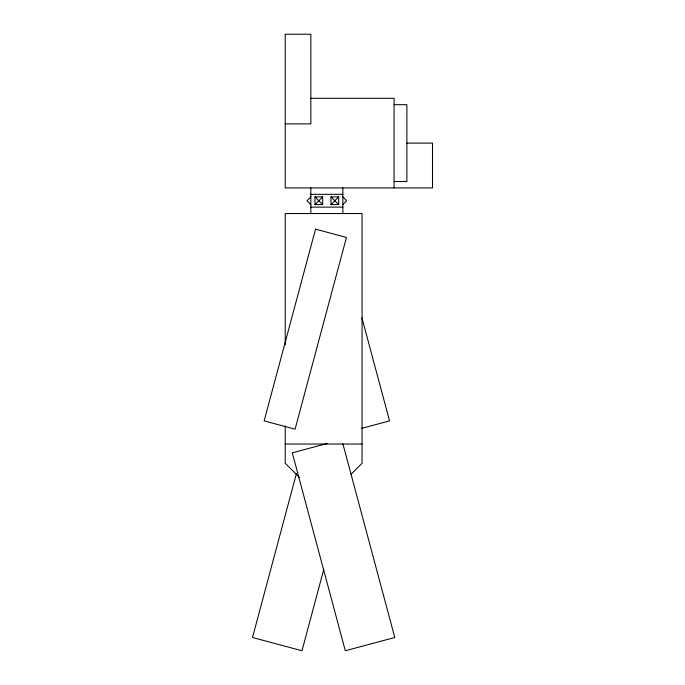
<?xml version="1.0" encoding="UTF-8"?>
<svg xmlns="http://www.w3.org/2000/svg" width="685" height="685" viewBox="0 0 685 685"><rect width="100%" height="100%" fill="white"/><g stroke="black" fill="none" stroke-linecap="round" stroke-linejoin="round"><path stroke-width="1.03" d="M296.417 473.592L252.5 637.495L301.982 650.75L323.8 569.312M310.836 196.886L307 200.731L310.836 204.575M314.997 204.575L322.686 196.886L322.686 204.575L314.997 204.575L314.997 196.886L322.686 196.886M331.009 204.575L338.69 196.886L338.69 204.575L331.009 204.575L331.009 196.886L338.69 196.886M342.851 204.575L346.696 200.731L342.851 196.886M350.985 474.345L362.065 463.257L362.065 213.54L285.225 213.54L285.225 344.803M361.706 428.339L389.542 420.881L361.92 317.797M327.327 443.443L292.272 452.828L345.308 650.75L394.791 637.495L342.86 443.7M310.836 98.28L394.08 98.28L394.08 187.921M394.08 104.685L406.881 104.685L406.881 181.525L394.08 181.525M285.225 123.891L310.836 123.891L310.836 34.25L285.225 34.25L285.225 187.921L432.5 187.921L432.5 143.105L406.881 143.105M310.836 194.326L342.851 194.326M310.836 207.135L342.851 207.135M285.225 444.051L362.065 444.051M331.009 196.886L338.69 204.575M314.997 196.886L322.686 204.575M299.268 477.299L285.225 463.257L285.225 425.907M342.851 187.921L342.851 213.54M310.836 187.921L310.836 213.54M315.528 229.15L264.153 420.881L295.081 429.17L346.456 237.438L315.528 229.15"/></g></svg>
